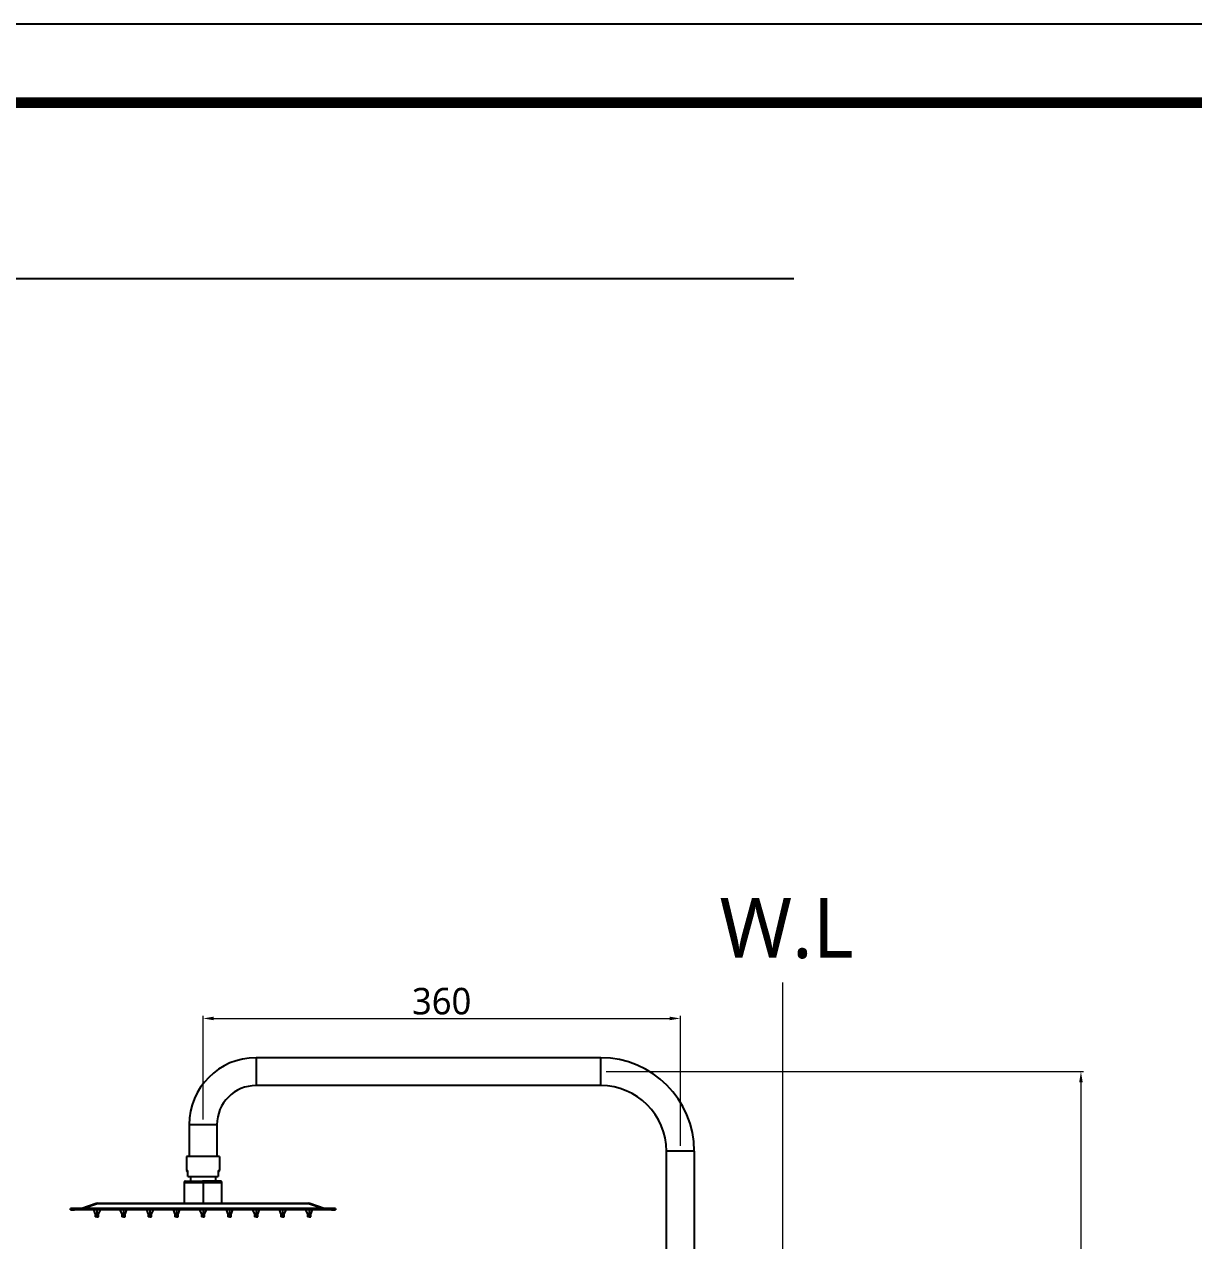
# Model space of a CAD drawing. Extents: x 5051 to 8526, y -300 to 2247.
# Drawn here: x 6762 to 7644, y 1329 to 2247 of the extents above; entities that cross this region are included whole.
import ezdxf

# ---------------------------------------------------------------- set-up
doc = ezdxf.new("R2010")
doc.units = 0
doc.header["$LTSCALE"] = 4
doc.header["$MEASUREMENT"] = 0
doc.header["$PDMODE"] = 3
doc.header["$PDSIZE"] = -10
doc.layers.get('0').update_dxf_attribs({"linetype": 'CONTINUOUS'})
doc.layers.get('DEFPOINTS').update_dxf_attribs({"linetype": 'CONTINUOUS'})
doc.layers.add('1', color=7, linetype='CONTINUOUS', true_color=0xffffff)
doc.layers.add('치수선', color=7, linetype='CONTINUOUS', lineweight=20)
doc.styles.add('Daelim Dimension', font='NanumGothic.ttf')
doc.dimstyles.new('DEFAULT', dxfattribs={"dimscale": 2, "dimtxt": 2, "dimasz": 2, "dimexe": 0, "dimexo": 2, "dimgap": 1, "dimtad": 1, "dimdec": 1, "dimzin": 9, "dimdsep": 46, "dimtxsty": 'Daelim Dimension', "dimcen": 0.5, "dimclrd": 252, "dimclre": 252, "dimclrt": 3, "dimadec": 1, "dimazin": 0, "dimtfac": 1, "dimtdec": 1, "dimtix": 1, "dimtmove": 0, "dimatfit": 3, "dimfxl": 1, "dimtolj": 1, "dimtzin": 1, "dimlwd": 9, "dimlwe": 9, "dimarcsym": 0})

# ---------------------------------------------------------------- blocks, each defined once
blk = doc.blocks.new('*D13')
at = {"color": 5, "lineweight": 9, "ltscale": 0.5, "transparency": 16777216}
for p, q in [((7201.17, 1456.89), (7561.31, 1456.89)), ((7559.31, 1448.89), (7559.31, 360.44)), ((7359.22, 352.44), (7561.31, 352.44))]:
    blk.add_line(p, q, dxfattribs=at)
at = {"color": 5, "ltscale": 0.5, "transparency": 16777216}
for points in [[(7557.97, 1448.89), (7560.64, 1448.89), (7559.31, 1456.89)], [(7557.97, 360.44), (7560.64, 360.44), (7559.31, 352.44)]]:
    blk.add_solid(points, dxfattribs=at)
at = {"layer": 'DEFPOINTS', "color": 0, "ltscale": 0.5, "transparency": 16777216}
for p in [(7197.17, 1456.89), (7355.22, 352.44), (7559.31, 352.44)]:
    blk.add_point(p, dxfattribs=at)
at = {"color": 7, "ltscale": 0.5, "transparency": 16777216, "insert": (7543.6, 904.66), "char_height": 20, "attachment_point": 5, "rotation": 90, "style": 'Daelim Dimension'}
blk.add_mtext('\\A1;(1100)', dxfattribs=at)
blk = doc.blocks.new('*D14')
at = {"color": 5, "lineweight": 9, "ltscale": 0.5, "transparency": 16777216}
for p, q in [((6897.17, 1420.89), (6897.17, 1499.02)), ((6905.17, 1497.02), (7249.17, 1497.02)), ((7257.17, 1400.89), (7257.17, 1499.02))]:
    blk.add_line(p, q, dxfattribs=at)
at = {"color": 5, "ltscale": 0.5, "transparency": 16777216}
for points in [[(6905.17, 1498.36), (6905.17, 1495.69), (6897.17, 1497.02)], [(7249.17, 1498.36), (7249.17, 1495.69), (7257.17, 1497.02)]]:
    blk.add_solid(points, dxfattribs=at)
at = {"layer": 'DEFPOINTS', "color": 0, "ltscale": 0.5, "transparency": 16777216}
for p in [(7257.17, 1497.02), (6897.17, 1416.89), (7257.17, 1396.89)]:
    blk.add_point(p, dxfattribs=at)
at = {"color": 7, "ltscale": 0.5, "transparency": 16777216, "insert": (7077.17, 1509.92), "char_height": 20, "attachment_point": 5, "style": 'Daelim Dimension'}
blk.add_mtext('\\A1;360', dxfattribs=at)

msp = doc.modelspace()

# ---------------------------------------------------------------- linework, layer by layer
at = {"ltscale": 0.5}
msp.add_line((5750.03, 2055.01), (7342.86, 2055.01), dxfattribs=at)
msp.add_lwpolyline([(5050.77, -299.91), (8526.25, -299.91), (8526.25, 2246.63), (5050.77, 2246.63)], close=True, dxfattribs=at)
at = {"color": 5, "linetype": 'ByBlock', "lineweight": 200, "const_width": 8.01}
msp.add_lwpolyline([(5106.66, -190.87), (8470.02, -190.87), (8470.02, 2187.51), (5106.66, 2187.51)], close=True, dxfattribs=at)
at = {"layer": '1', "color": 7, "linetype": 'Continuous'}
for p, q in [((7197.17, 1467.39), (6937.17, 1467.39)), ((6937.17, 1467.39), (6937.17, 1446.39)), ((7197.17, 1446.39), (7197.17, 1467.39)), ((7197.17, 1446.39), (6937.17, 1446.39)), ((6907.67, 1416.89), (6886.67, 1416.89)), ((6886.67, 1416.89), (6886.67, 1392.89)), ((6907.67, 1416.89), (6907.67, 1392.89)), ((7246.67, 1287.39), (7246.67, 1396.89)), ((7267.67, 1396.89), (7246.67, 1396.89)), ((7267.67, 1396.89), (7267.67, 1287.39)), ((6909.67, 1392.89), (6884.67, 1392.89)), ((6884.67, 1392.89), (6884.67, 1382.29)), ((6909.67, 1392.89), (6909.67, 1382.29)), ((6884.67, 1382.29), (6885.67, 1382.29)), ((6884.67, 1382.29), (6885.57, 1381.39)), ((6885.67, 1381.39), (6885.57, 1381.39)), ((6885.67, 1377.89), (6885.67, 1382.29)), ((6885.67, 1377.89), (6908.67, 1377.89)), ((6887.67, 1377.89), (6887.67, 1374.39)), ((6906.67, 1377.89), (6906.67, 1374.39)), ((6908.67, 1382.29), (6908.67, 1377.89)), ((6908.67, 1382.29), (6909.67, 1382.29)), ((6908.77, 1381.39), (6908.67, 1381.39)), ((6908.77, 1381.39), (6909.67, 1382.29)), ((6882.92, 1373.39), (6897.17, 1373.39)), ((6882.92, 1373.39), (6882.92, 1357.59)), ((6883.92, 1374.39), (6896.76, 1374.39)), ((6897.17, 1374.39), (6896.76, 1374.39)), ((6897.17, 1374.39), (6897.17, 1373.39)), ((6910.42, 1374.39), (6897.17, 1374.39)), ((6897.17, 1373.39), (6911.42, 1373.39)), ((6897.17, 1373.39), (6897.17, 1357.59)), ((6911.42, 1357.59), (6911.42, 1373.39)), ((6817.66, 1357.59), (6976.68, 1357.59)), ((6817.66, 1357.59), (6817.66, 1357.43)), ((6976.68, 1357.43), (6976.68, 1357.59)), ((6800.17, 1353.59), (6797.17, 1353.59)), ((6797.17, 1352.59), (6797.17, 1353.59)), ((6797.17, 1352.59), (6800.17, 1352.59)), ((6994.17, 1353.59), (6800.17, 1353.59)), ((6800.17, 1353.59), (6800.17, 1352.59)), ((6994.17, 1352.59), (6800.17, 1352.59)), ((6816.7, 1357.43), (6805.68, 1353.74)), ((6806.63, 1353.74), (6817.66, 1357.43)), ((6806.63, 1353.74), (6987.71, 1353.74)), ((6806.63, 1353.74), (6806.63, 1353.59)), ((6814.57, 1352.59), (6815.92, 1349.39)), ((6817.17, 1349.39), (6815.92, 1349.39)), ((6815.92, 1349.39), (6815.92, 1347.39)), ((6817.17, 1352.59), (6817.17, 1349.39)), ((6817.17, 1347.39), (6817.17, 1349.39)), ((6817.17, 1349.39), (6818.42, 1349.39)), ((6817.66, 1357.43), (6976.68, 1357.43)), ((6818.42, 1349.39), (6819.77, 1352.59)), ((6818.42, 1347.39), (6818.42, 1349.39)), ((6834.57, 1352.59), (6835.92, 1349.39)), ((6837.17, 1349.39), (6835.92, 1349.39)), ((6835.92, 1349.39), (6835.92, 1347.39)), ((6837.17, 1352.59), (6837.17, 1349.39)), ((6837.17, 1347.39), (6837.17, 1349.39)), ((6837.17, 1349.39), (6838.42, 1349.39)), ((6838.42, 1349.39), (6839.77, 1352.59)), ((6838.42, 1347.39), (6838.42, 1349.39)), ((6854.57, 1352.59), (6855.92, 1349.39)), ((6857.17, 1349.39), (6855.92, 1349.39)), ((6855.92, 1349.39), (6855.92, 1347.39)), ((6857.17, 1352.59), (6857.17, 1349.39)), ((6857.17, 1347.39), (6857.17, 1349.39)), ((6857.17, 1349.39), (6858.42, 1349.39)), ((6858.42, 1349.39), (6859.77, 1352.59)), ((6858.42, 1347.39), (6858.42, 1349.39)), ((6874.57, 1352.59), (6875.92, 1349.39)), ((6877.17, 1349.39), (6875.92, 1349.39)), ((6875.92, 1349.39), (6875.92, 1347.39)), ((6877.17, 1352.59), (6877.17, 1349.39)), ((6877.17, 1347.39), (6877.17, 1349.39)), ((6877.17, 1349.39), (6878.42, 1349.39)), ((6878.42, 1349.39), (6879.77, 1352.59)), ((6878.42, 1347.39), (6878.42, 1349.39)), ((6894.57, 1352.59), (6895.92, 1349.39)), ((6897.17, 1349.39), (6895.92, 1349.39)), ((6895.92, 1349.39), (6895.92, 1347.39)), ((6897.17, 1352.59), (6897.17, 1349.39)), ((6897.17, 1347.39), (6897.17, 1349.39)), ((6897.17, 1349.39), (6898.42, 1349.39)), ((6898.42, 1349.39), (6899.77, 1352.59)), ((6898.42, 1347.39), (6898.42, 1349.39)), ((6914.57, 1352.59), (6915.92, 1349.39)), ((6917.17, 1349.39), (6915.92, 1349.39)), ((6915.92, 1349.39), (6915.92, 1347.39)), ((6917.17, 1352.59), (6917.17, 1349.39)), ((6917.17, 1347.39), (6917.17, 1349.39)), ((6917.17, 1349.39), (6918.42, 1349.39)), ((6918.42, 1349.39), (6919.77, 1352.59)), ((6918.42, 1347.39), (6918.42, 1349.39)), ((6934.57, 1352.59), (6935.92, 1349.39)), ((6937.17, 1349.39), (6935.92, 1349.39)), ((6935.92, 1349.39), (6935.92, 1347.39)), ((6937.17, 1352.59), (6937.17, 1349.39)), ((6937.17, 1347.39), (6937.17, 1349.39)), ((6937.17, 1349.39), (6938.42, 1349.39)), ((6938.42, 1349.39), (6939.77, 1352.59)), ((6938.42, 1347.39), (6938.42, 1349.39)), ((6954.57, 1352.59), (6955.92, 1349.39)), ((6957.17, 1349.39), (6955.92, 1349.39)), ((6955.92, 1349.39), (6955.92, 1347.39)), ((6957.17, 1352.59), (6957.17, 1349.39)), ((6957.17, 1347.39), (6957.17, 1349.39)), ((6957.17, 1349.39), (6958.42, 1349.39)), ((6958.42, 1349.39), (6959.77, 1352.59)), ((6958.42, 1347.39), (6958.42, 1349.39)), ((6974.57, 1352.59), (6975.92, 1349.39)), ((6977.17, 1349.39), (6975.92, 1349.39)), ((6975.92, 1349.39), (6975.92, 1347.39)), ((6976.68, 1357.43), (6987.71, 1353.74)), ((6977.17, 1352.59), (6977.17, 1349.39)), ((6977.17, 1347.39), (6977.17, 1349.39)), ((6977.17, 1349.39), (6978.42, 1349.39)), ((6988.66, 1353.74), (6977.63, 1357.43)), ((6978.42, 1349.39), (6979.77, 1352.59)), ((6978.42, 1347.39), (6978.42, 1349.39)), ((6987.71, 1353.59), (6987.71, 1353.74)), ((6997.17, 1353.59), (6994.17, 1353.59)), ((6994.17, 1352.59), (6994.17, 1353.59)), ((6994.17, 1352.59), (6997.17, 1352.59)), ((6997.17, 1353.59), (6997.17, 1352.59)), ((6817.17, 1347.39), (6815.92, 1347.39)), ((6817.17, 1347.39), (6818.42, 1347.39)), ((6837.17, 1347.39), (6835.92, 1347.39)), ((6837.17, 1347.39), (6838.42, 1347.39)), ((6857.17, 1347.39), (6855.92, 1347.39)), ((6857.17, 1347.39), (6858.42, 1347.39)), ((6877.17, 1347.39), (6875.92, 1347.39)), ((6877.17, 1347.39), (6878.42, 1347.39)), ((6897.17, 1347.39), (6895.92, 1347.39)), ((6897.17, 1347.39), (6898.42, 1347.39)), ((6917.17, 1347.39), (6915.92, 1347.39)), ((6917.17, 1347.39), (6918.42, 1347.39)), ((6937.17, 1347.39), (6935.92, 1347.39)), ((6937.17, 1347.39), (6938.42, 1347.39)), ((6957.17, 1347.39), (6955.92, 1347.39)), ((6957.17, 1347.39), (6958.42, 1347.39)), ((6977.17, 1347.39), (6975.92, 1347.39)), ((6977.17, 1347.39), (6978.42, 1347.39))]:
    msp.add_line(p, q, dxfattribs=at)
for points in [[(6817.66, 1357.43, 0), (6817.64, 1357.44, 0), (6817.62, 1357.44, 0), (6817.6, 1357.45, 0), (6817.58, 1357.45, 0), (6817.56, 1357.46, 0), (6817.54, 1357.46, 0), (6817.52, 1357.47, 0), (6817.5, 1357.47, 0), (6817.48, 1357.47, 0), (6817.46, 1357.48, 0), (6817.44, 1357.48, 0), (6817.42, 1357.48, 0), (6817.4, 1357.49, 0), (6817.38, 1357.49, 0), (6817.36, 1357.49, 0), (6817.34, 1357.5, 0), (6817.32, 1357.5, 0), (6817.3, 1357.5, 0), (6817.28, 1357.5, 0), (6817.26, 1357.5, 0), (6817.24, 1357.5, 0), (6817.22, 1357.5, 0), (6817.21, 1357.5, 0), (6817.19, 1357.5, 0), (6817.17, 1357.51, 0), (6817.15, 1357.5, 0), (6817.13, 1357.5, 0), (6817.11, 1357.5, 0), (6817.09, 1357.5, 0), (6817.07, 1357.5, 0), (6817.05, 1357.5, 0), (6817.03, 1357.5, 0), (6817.01, 1357.5, 0), (6817, 1357.5, 0), (6816.98, 1357.49, 0), (6816.96, 1357.49, 0), (6816.94, 1357.49, 0), (6816.92, 1357.48, 0), (6816.9, 1357.48, 0), (6816.88, 1357.48, 0), (6816.87, 1357.47, 0), (6816.85, 1357.47, 0), (6816.83, 1357.47, 0), (6816.81, 1357.46, 0), (6816.79, 1357.46, 0), (6816.77, 1357.45, 0), (6816.76, 1357.45, 0), (6816.74, 1357.44, 0), (6816.72, 1357.44, 0), (6816.7, 1357.43, 0)], [(6977.63, 1357.43, 0), (6977.61, 1357.44, 0), (6977.59, 1357.44, 0), (6977.58, 1357.45, 0), (6977.56, 1357.45, 0), (6977.54, 1357.46, 0), (6977.52, 1357.46, 0), (6977.5, 1357.47, 0), (6977.49, 1357.47, 0), (6977.47, 1357.47, 0), (6977.45, 1357.48, 0), (6977.43, 1357.48, 0), (6977.41, 1357.48, 0), (6977.39, 1357.49, 0), (6977.37, 1357.49, 0), (6977.36, 1357.49, 0), (6977.34, 1357.5, 0), (6977.32, 1357.5, 0), (6977.3, 1357.5, 0), (6977.28, 1357.5, 0), (6977.26, 1357.5, 0), (6977.24, 1357.5, 0), (6977.22, 1357.5, 0), (6977.2, 1357.5, 0), (6977.19, 1357.5, 0), (6977.17, 1357.51, 0), (6977.15, 1357.5, 0), (6977.13, 1357.5, 0), (6977.11, 1357.5, 0), (6977.09, 1357.5, 0), (6977.07, 1357.5, 0), (6977.05, 1357.5, 0), (6977.03, 1357.5, 0), (6977.01, 1357.5, 0), (6976.99, 1357.5, 0), (6976.97, 1357.49, 0), (6976.95, 1357.49, 0), (6976.93, 1357.49, 0), (6976.91, 1357.48, 0), (6976.89, 1357.48, 0), (6976.87, 1357.48, 0), (6976.86, 1357.47, 0), (6976.84, 1357.47, 0), (6976.82, 1357.47, 0), (6976.8, 1357.46, 0), (6976.78, 1357.46, 0), (6976.76, 1357.45, 0), (6976.74, 1357.45, 0), (6976.72, 1357.44, 0), (6976.7, 1357.44, 0), (6976.68, 1357.43, 0)], [(6805.68, 1353.74, 0), (6805.03, 1353.59, 0), (6804.96, 1353.59, 0), (6804.96, 1353.59, 0), (6804.96, 1353.59, 0), (6804.96, 1353.59, 0), (6804.96, 1353.59, 0), (6804.96, 1353.59, 0), (6804.96, 1353.59, 0)], [(6806.63, 1353.74, 0), (6805.63, 1353.67, 0), (6805.57, 1353.68, 0), (6805.57, 1353.69, 0), (6805.57, 1353.69, 0), (6805.68, 1353.74, 0)], [(6988.66, 1353.74, 0), (6988.76, 1353.69, 0), (6988.76, 1353.69, 0), (6988.76, 1353.68, 0), (6988.7, 1353.67, 0), (6987.71, 1353.74, 0)], [(6988.97, 1353.59, 0), (6989.14, 1353.59, 0), (6989.15, 1353.59, 0), (6989.15, 1353.59, 0), (6989.15, 1353.59, 0)]]:
    msp.add_polyline3d(points, dxfattribs=at)
for centre, radius, start, end in [((6937.17, 1416.89), 50.5, 90, 180), ((7197.17, 1396.89), 70.5, 0, 90), ((6937.17, 1416.89), 29.5, 90, 180), ((7197.17, 1396.89), 49.5, 0, 90), ((6883.92, 1373.39), 1, 90, 180), ((6910.42, 1373.39), 1, 0, 90), ((6817.66, 1354.59), 3, 90, 108.5), ((6976.68, 1354.59), 3, 71.5, 90), ((6989.61, 1356.59), 3, 251.5, 260.75116)]:
    msp.add_arc(centre, radius, start, end, dxfattribs=at)
at = {"layer": '치수선'}
msp.add_line((7334.49, 89.81), (7334.49, 1524.21), dxfattribs=at)

# ---------------------------------------------------------------- texts
at = {"layer": '치수선', "insert": (7387.77, 1587.73), "char_height": 45, "attachment_point": 3, "style": 'Daelim Dimension'}
msp.add_mtext_dynamic_manual_height_columns('W.L', width=17.4109, gutter_width=12.5, heights=[0], dxfattribs=at)

# ---------------------------------------------------------------- dimensions: what is measured, and where the dimension line sits
at = {"color": 5, "ltscale": 0.5}
dim = msp.add_linear_dim(base=(7257.17, 1497.02), p1=(6897.17, 1416.89), p2=(7257.17, 1396.89), dimstyle='DEFAULT', override={"dimtxt": 10, "dimasz": 4, "dimexe": 1, "dimdec": 0, "dimclrd": 5, "dimclre": 5, "dimclrt": 7}, dxfattribs=at)
dim.commit()
dim.dimension.update_dxf_attribs({"geometry": '*D14', "text_midpoint": (7077.17, 1509.92)})
dim = msp.add_linear_dim(base=(7559.31, 352.44), p1=(7197.17, 1456.89), p2=(7355.22, 352.44), angle=90, text='(1100)', dimstyle='DEFAULT', override={"dimtxt": 10, "dimasz": 4, "dimexe": 1, "dimdec": 0, "dimclrd": 5, "dimclre": 5, "dimclrt": 7}, dxfattribs=at)
dim.commit()
dim.dimension.update_dxf_attribs({"geometry": '*D13', "text_midpoint": (7543.6, 904.66)})

doc.saveas('drawing.dxf')
